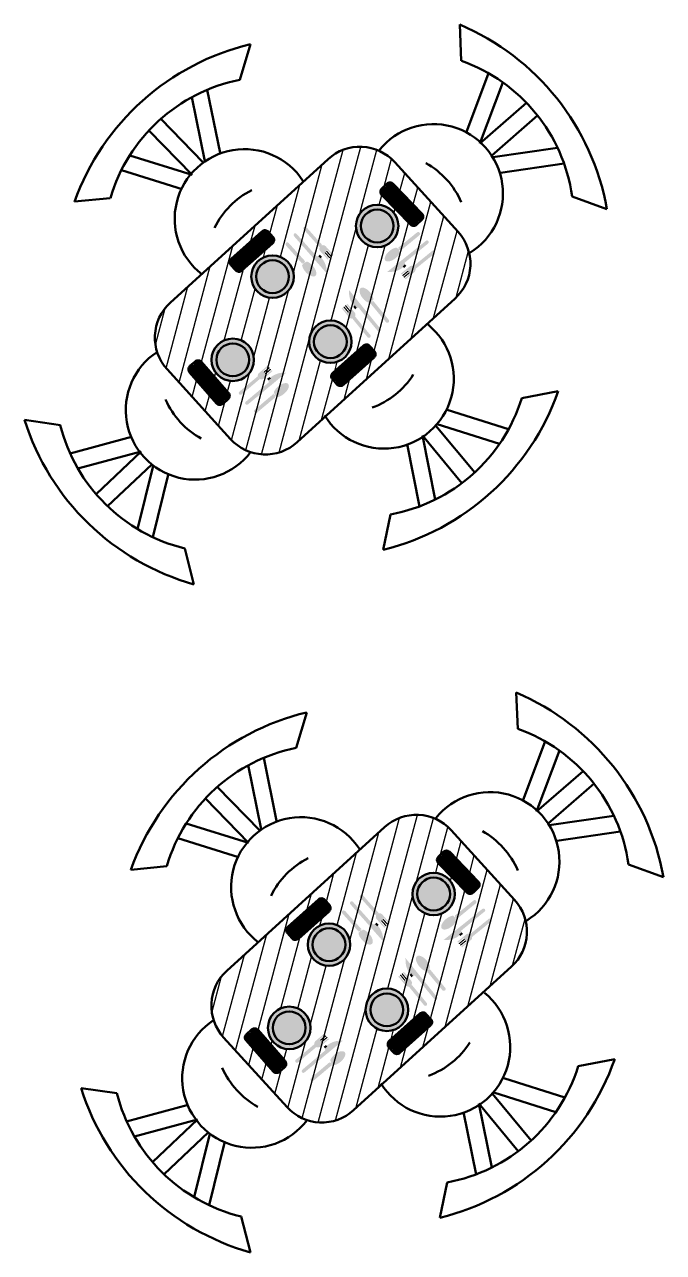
# Model space of a CAD drawing. Header units: feet. Extents: x 9 to 183943, y 42 to 62180.
# Drawn here: x 13296.7 to 13468.5, y 40320.1 to 40650.2 of the extents above; entities that cross this region are included whole.
import ezdxf

# ---------------------------------------------------------------- set-up
doc = ezdxf.new("R2010")
doc.units = ezdxf.units.FT
doc.header["$LTSCALE"] = 2.5
doc.header["$MEASUREMENT"] = 0
doc.layers.add('1', color=7, linetype='Continuous', lineweight=50)
doc.layers.add('3', color=7, linetype='Continuous', lineweight=30)
pattern_1 = [(86.6373503, (22476.8049, 15189.14286), (-0.2677910005, 0.0157345386), []), (176.6373503, (22476.8049, 15189.14286), (-0.5513165395, -0.2363219233), [0.670632144, -0.402379286])]
pattern_2 = [(86.6373503, (22491.99099, 15009.53728), (-0.2677910005, 0.0157345386), []), (176.6373503, (22491.99099, 15009.53728), (-0.5513165395, -0.2363219233), [0.670632144, -0.402379286])]

msp = doc.modelspace()

# ---------------------------------------------------------------- hatches: boundary and pattern name
at = {"layer": '3'}
h = msp.add_hatch(dxfattribs=at)
h.set_pattern_fill('ANSI31', scale=35.213089, angle=30)
h.set_pattern_definition([(75, (7733.6846, 26184.9855), (-4.2516541, 1.1392273), [])])
h.paths.add_polyline_path([(13335.03, 40557.56), (13352.09, 40538.8, 0.414214), (13370, 40537.95), (13412.45, 40576.58, 0.414214), (13413.3, 40594.49), (13396.24, 40613.24, 0.414214), (13378.33, 40614.09), (13335.87, 40575.46, 0.414214)])
h.paths.add_polyline_path([(13342.57, 40559.66, -0.414214), (13344.3, 40559.54), (13351.56, 40551.23, -0.414214), (13351.44, 40549.5), (13350.06, 40548.29, -0.414214), (13348.33, 40548.4), (13341.07, 40556.72, -0.414214), (13341.18, 40558.45)], flags=16)
h.paths.add_polyline_path([(13358.39, 40560.1, -1), (13346.97, 40560.1, -1)], flags=16)
h.paths.add_polyline_path([(13357.09, 40560.1, -1), (13348.27, 40560.1, -1)], flags=0)
h.paths.add_polyline_path([(13353.41, 40584.19), (13352.18, 40585.57, -0.414214), (13352.29, 40587.3), (13360.54, 40594.63, -0.414214), (13362.27, 40594.53), (13363.49, 40593.15, -0.414214), (13363.39, 40591.42), (13355.14, 40584.09, -0.414214)], flags=16)
h.paths.add_polyline_path([(13357.67, 40582.47, -1), (13369.09, 40582.47, -1)], flags=16)
h.paths.add_polyline_path([(13358.97, 40582.47, -1), (13367.79, 40582.47, -1)], flags=0)
h.paths.add_polyline_path([(13384.65, 40564.97, -1), (13373.23, 40564.97, -1)], flags=16)
h.paths.add_polyline_path([(13383.35, 40564.97, -1), (13374.53, 40564.97, -1)], flags=0)
h.paths.add_polyline_path([(13379.58, 40556.59), (13387.83, 40563.92, -0.414214), (13389.56, 40563.82), (13390.78, 40562.45, -0.414214), (13390.68, 40560.72), (13382.43, 40553.38, -0.414214), (13380.7, 40553.49), (13379.48, 40554.86, -0.414214)], flags=16)
h.paths.add_polyline_path([(13385.81, 40596.09, -1), (13397.23, 40596.09, -1)], flags=16)
h.paths.add_polyline_path([(13387.11, 40596.09, -1), (13395.93, 40596.09, -1)], flags=0)
h.paths.add_polyline_path([(13392.76, 40604.4, -0.414214), (13392.78, 40606.13), (13394.1, 40607.42, -0.414214), (13395.84, 40607.39), (13403.53, 40599.48, -0.414214), (13403.51, 40597.75), (13402.19, 40596.46, -0.414214), (13400.46, 40596.49)], flags=16)
h = msp.add_hatch(dxfattribs=at)
h.set_pattern_fill('ANSI38', scale=2.146023, angle=41.6374)
h.set_pattern_definition([(86.6373503, (22488.03788, 15183.19185), (-0.2677910005, 0.0157345386), []), (176.6373503, (22488.03788, 15183.19185), (-0.5513165395, -0.2363219233), [0.670632144, -0.402379286])])
h.paths.add_polyline_path([(13395.84, 40607.39, 0.69108), (13393.73, 40606.48, 0.69108), (13392.76, 40604.4), (13400.46, 40596.49, 0.69108), (13402.56, 40597.4, 0.69108), (13403.53, 40599.48)])
at = {"layer": '3', "transparency": 33554541}
h = msp.add_hatch(color=256, dxfattribs=at)
h.dxf.hatch_style = 1
h.set_gradient(color1=(255, 255, 255), tint=1)
h.paths.add_polyline_path([(13397.23, 40596.09, 1), (13385.81, 40596.09, 1)])
h.paths.add_polyline_path([(13395.93, 40596.09, 1), (13387.11, 40596.09, 1)], flags=16)
at = {"layer": '3', "transparency": 33554498}
h = msp.add_hatch(color=256, dxfattribs=at)
h.dxf.hatch_style = 1
h.set_gradient(color1=(255, 255, 255), tint=1)
h.paths.add_polyline_path([(13387.11, 40596.09, 1), (13395.93, 40596.09, 1)])
at = {"layer": '3'}
h = msp.add_hatch(dxfattribs=at)
h.set_pattern_fill('ANSI38', scale=2.146023, angle=41.6374)
h.set_pattern_definition(pattern_1)
h.paths.add_polyline_path([(13352.29, 40587.3, 0.69108), (13353.11, 40585.15, 0.69108), (13355.14, 40584.09), (13363.39, 40591.42, 0.69108), (13362.57, 40593.56, 0.69108), (13360.54, 40594.63)])
h = msp.add_hatch(color=256, dxfattribs=at)
h.dxf.hatch_style = 1
h.set_gradient(color1=(255, 255, 255), tint=1)
h.paths.add_polyline_path([(13376.15, 40589.38), (13376.95, 40588.49), (13377.2, 40588.7), (13378.17, 40589.58), (13378.42, 40589.8), (13377.62, 40590.69, 0.888889)])
h.paths.add_polyline_path([(13379.48, 40588.11), (13379.73, 40588.33), (13378.42, 40589.8), (13378.17, 40589.58)])
h.paths.add_polyline_path([(13378.26, 40587.02), (13378.51, 40587.24), (13377.2, 40588.7), (13376.95, 40588.49)])
h.paths.add_polyline_path([(13376.06, 40590.36, -0.247572), (13376.79, 40590.92), (13372.41, 40595.85, 0.769877), (13371.71, 40595.22)])
h = msp.add_hatch(color=256, dxfattribs=at)
h.dxf.hatch_style = 1
h.set_gradient(color1=(255, 255, 255), tint=1)
edge = h.paths.add_edge_path()
edge.add_ellipse((13395.66, 40588.41), major_axis=(1.95, 1.59), ratio=0.505076, start_angle=0, end_angle=360)
edge = h.paths.add_edge_path()
edge.add_arc((13402.56, 40593.97), 0.497, 664.0012, 854.39)
edge.add_line((13402.21, 40594.33), (13397.19, 40590.25))
edge.add_ellipse((13395.66, 40588.41), major_axis=(1.95, 1.59), ratio=0.505076, start_angle=334.0927, end_angle=381.1073, ccw=False)
edge.add_line((13397.77, 40589.41), (13402.84, 40593.56))
h = msp.add_hatch(color=256, dxfattribs=at)
h.dxf.hatch_style = 1
h.set_gradient(color1=(255, 255, 255), tint=1)
edge = h.paths.add_edge_path()
edge.add_ellipse((13373.24, 40584.56), major_axis=(-1.68, 1.88), ratio=0.505076, start_angle=0, end_angle=360)
edge = h.paths.add_edge_path()
edge.add_arc((13367.36, 40591.19), 0.497, 396.6552, 587.0441)
edge.add_line((13367.02, 40590.82), (13371.33, 40586))
edge.add_ellipse((13373.24, 40584.56), major_axis=(-1.68, 1.88), ratio=0.505076, start_angle=334.0927, end_angle=381.1073, ccw=False)
edge.add_line((13372.14, 40586.61), (13367.76, 40591.48))
h = msp.add_hatch(color=256, dxfattribs=at)
h.dxf.hatch_style = 1
h.set_gradient(color1=(255, 255, 255), tint=1)
h.paths.add_polyline_path([(13376.47, 40587.6), (13375.96, 40588.18), (13375.28, 40587.89), (13369.8, 40594, 0.969356), (13369.15, 40593.34), (13378, 40583.28), (13377.95, 40584.08, 0.168644)])
h = msp.add_hatch(color=256, dxfattribs=at)
h.dxf.hatch_style = 1
h.set_gradient(color1=(255, 255, 255), tint=1)
h.paths.add_polyline_path([(13398.56, 40585.03), (13399.16, 40585.52), (13398.9, 40586.21), (13405.26, 40591.4, 0.969356), (13404.63, 40592.09), (13394.17, 40583.71), (13394.97, 40583.72, 0.168644)])
at = {"layer": '3', "transparency": 33554541}
h = msp.add_hatch(color=256, dxfattribs=at)
h.dxf.hatch_style = 1
h.set_gradient(color1=(255, 255, 255), tint=1)
h.paths.add_polyline_path([(13369.09, 40582.47, 1), (13357.67, 40582.47, 1)])
h.paths.add_polyline_path([(13367.79, 40582.47, 1), (13358.97, 40582.47, 1)], flags=16)
at = {"layer": '3'}
h = msp.add_hatch(color=256, dxfattribs=at)
h.dxf.hatch_style = 1
h.set_gradient(color1=(255, 255, 255), tint=1)
h.paths.add_polyline_path([(13379.08, 40587.75), (13379.32, 40587.97), (13378.01, 40589.43), (13377.77, 40589.21)])
h.paths.add_polyline_path([(13378.67, 40587.39), (13378.91, 40587.6), (13377.6, 40589.07), (13377.36, 40588.85)])
h = msp.add_hatch(color=256, dxfattribs=at)
h.dxf.hatch_style = 1
h.set_gradient(color1=(255, 255, 255), tint=1)
h.paths.add_polyline_path([(13400.35, 40585.27), (13399.42, 40584.51), (13399.62, 40584.26), (13400.45, 40583.24), (13400.66, 40582.99), (13401.59, 40583.75, 0.888889)])
h.paths.add_polyline_path([(13398.93, 40582), (13399.14, 40581.75), (13400.66, 40582.99), (13400.45, 40583.24)])
h.paths.add_polyline_path([(13397.89, 40583.27), (13398.1, 40583.02), (13399.62, 40584.26), (13399.42, 40584.51)])
h.paths.add_polyline_path([(13401.33, 40585.32, -0.247572), (13401.86, 40584.56), (13406.98, 40588.71, 0.769877), (13406.39, 40589.44)])
at = {"layer": '3', "transparency": 33554498}
h = msp.add_hatch(color=256, dxfattribs=at)
h.dxf.hatch_style = 1
h.set_gradient(color1=(255, 255, 255), tint=1)
h.paths.add_polyline_path([(13367.79, 40582.47, 1), (13358.97, 40582.47, 1)])
at = {"layer": '3'}
h = msp.add_hatch(color=256, dxfattribs=at)
h.dxf.hatch_style = 1
h.set_gradient(color1=(255, 255, 255), tint=1)
h.paths.add_polyline_path([(13398.58, 40582.43), (13398.79, 40582.17), (13400.31, 40583.41), (13400.11, 40583.67)])
h.paths.add_polyline_path([(13398.24, 40582.85), (13398.45, 40582.59), (13399.97, 40583.84), (13399.76, 40584.09)])
h = msp.add_hatch(color=256, dxfattribs=at)
h.dxf.hatch_style = 1
h.set_gradient(color1=(255, 255, 255), tint=1)
h.paths.add_polyline_path([(13385.29, 40574.51), (13385.78, 40573.91), (13386.47, 40574.18), (13391.69, 40567.84, 0.969356), (13392.38, 40568.48), (13383.94, 40578.89), (13383.96, 40578.09, 0.168644)])
h = msp.add_hatch(color=256, dxfattribs=at)
h.dxf.hatch_style = 1
h.set_gradient(color1=(255, 255, 255), tint=1)
edge = h.paths.add_edge_path()
edge.add_ellipse((13388.65, 40577.42), major_axis=(1.6, -1.94), ratio=0.505076, start_angle=0, end_angle=360)
edge = h.paths.add_edge_path()
edge.add_arc((13394.25, 40570.56), 0.497, 574.3152, 764.7041)
edge.add_line((13394.6, 40570.9), (13390.5, 40575.9))
edge.add_ellipse((13388.65, 40577.42), major_axis=(1.6, -1.94), ratio=0.505076, start_angle=334.0927, end_angle=381.1073, ccw=False)
edge.add_line((13389.66, 40575.32), (13393.84, 40570.28))
h = msp.add_hatch(color=256, dxfattribs=at)
h.dxf.hatch_style = 1
h.set_gradient(color1=(255, 255, 255), tint=1)
h.paths.add_polyline_path([(13385.54, 40572.72), (13384.77, 40573.65), (13384.52, 40573.44), (13383.51, 40572.6), (13383.26, 40572.39), (13384.02, 40571.47, 0.888889)])
h.paths.add_polyline_path([(13382.26, 40574.12), (13382.01, 40573.91), (13383.26, 40572.39), (13383.51, 40572.6)])
h.paths.add_polyline_path([(13383.52, 40575.16), (13383.27, 40574.95), (13384.52, 40573.44), (13384.77, 40573.65)])
h.paths.add_polyline_path([(13385.59, 40571.74, -0.247572), (13384.84, 40571.2), (13389.01, 40566.1, 0.769877), (13389.74, 40566.7)])
h = msp.add_hatch(color=256, dxfattribs=at)
h.dxf.hatch_style = 1
h.set_gradient(color1=(255, 255, 255), tint=1)
h.paths.add_polyline_path([(13382.68, 40574.47), (13382.43, 40574.26), (13383.68, 40572.74), (13383.93, 40572.95)])
h.paths.add_polyline_path([(13383.1, 40574.81), (13382.85, 40574.61), (13384.1, 40573.09), (13384.35, 40573.3)])
at = {"layer": '3', "transparency": 33554541}
h = msp.add_hatch(color=256, dxfattribs=at)
h.dxf.hatch_style = 1
h.set_gradient(color1=(255, 255, 255), tint=1)
h.paths.add_polyline_path([(13384.65, 40564.97, 1), (13373.23, 40564.97, 1)])
h.paths.add_polyline_path([(13383.35, 40564.97, 1), (13374.53, 40564.97, 1)], flags=16)
at = {"layer": '3', "transparency": 33554498}
h = msp.add_hatch(color=256, dxfattribs=at)
h.dxf.hatch_style = 1
h.set_gradient(color1=(255, 255, 255), tint=1)
h.paths.add_polyline_path([(13383.35, 40564.97, 1), (13374.53, 40564.97, 1)])
at = {"layer": '3', "transparency": 33554541}
h = msp.add_hatch(color=256, dxfattribs=at)
h.dxf.hatch_style = 1
h.set_gradient(color1=(255, 255, 255), tint=1)
h.paths.add_polyline_path([(13346.97, 40560.1, 1), (13358.39, 40560.1, 1)])
h.paths.add_polyline_path([(13357.09, 40560.1, 1), (13348.27, 40560.1, 1)], flags=16)
at = {"layer": '3', "transparency": 33554498}
h = msp.add_hatch(color=256, dxfattribs=at)
h.dxf.hatch_style = 1
h.set_gradient(color1=(255, 255, 255), tint=1)
h.paths.add_polyline_path([(13348.27, 40560.1, 1), (13357.09, 40560.1, 1)])
at = {"layer": '3'}
h = msp.add_hatch(dxfattribs=at)
h.set_pattern_fill('ANSI38', scale=2.146023, angle=41.6374)
h.set_pattern_definition(pattern_1)
h.paths.add_polyline_path([(13390.68, 40560.72, 0.69108), (13389.86, 40562.86, 0.69108), (13387.83, 40563.92), (13379.58, 40556.59, 0.69108), (13380.4, 40554.45, 0.69108), (13382.43, 40553.38)])
h = msp.add_hatch(dxfattribs=at)
h.set_pattern_fill('ANSI38', scale=2.146023, angle=41.6374)
h.set_pattern_definition([(86.6373503, (22483.95316, 15179.24798), (-0.2677910005, 0.0157345386), []), (176.6373503, (22483.95316, 15179.24798), (-0.5513165395, -0.2363219233), [0.670632144, -0.402379286])])
h.paths.add_polyline_path([(13348.33, 40548.4, 0.69108), (13350.48, 40549.21, 0.69108), (13351.56, 40551.23), (13344.3, 40559.54, 0.69108), (13342.15, 40558.74, 0.69108), (13341.07, 40556.72)])
h = msp.add_hatch(color=256, dxfattribs=at)
h.dxf.hatch_style = 1
h.set_gradient(color1=(255, 255, 255), tint=1)
h.paths.add_polyline_path([(13360.95, 40555.01), (13361.87, 40555.79), (13361.66, 40556.04), (13360.81, 40557.04), (13360.6, 40557.29), (13359.68, 40556.51, 0.888889)])
h.paths.add_polyline_path([(13362.31, 40558.31), (13362.1, 40558.56), (13360.6, 40557.29), (13360.81, 40557.04)])
h.paths.add_polyline_path([(13363.37, 40557.05), (13363.16, 40557.3), (13361.66, 40556.04), (13361.87, 40555.79)])
h.paths.add_polyline_path([(13359.97, 40554.95, -0.247572), (13359.42, 40555.69), (13354.37, 40551.46, 0.769877), (13354.98, 40550.74)])
h = msp.add_hatch(color=256, dxfattribs=at)
h.dxf.hatch_style = 1
h.set_gradient(color1=(255, 255, 255), tint=1)
h.paths.add_polyline_path([(13362.66, 40557.89), (13362.45, 40558.14), (13360.95, 40556.87), (13361.16, 40556.62)])
h.paths.add_polyline_path([(13363.02, 40557.47), (13362.8, 40557.72), (13361.3, 40556.45), (13361.51, 40556.2)])
h = msp.add_hatch(color=256, dxfattribs=at)
h.dxf.hatch_style = 1
h.set_gradient(color1=(255, 255, 255), tint=1)
h.paths.add_polyline_path([(13362.73, 40555.28), (13362.14, 40554.78), (13362.42, 40554.1), (13356.14, 40548.8, 0.969356), (13356.79, 40548.13), (13367.1, 40556.68), (13366.3, 40556.65, 0.168644)])
h = msp.add_hatch(color=256, dxfattribs=at)
h.dxf.hatch_style = 1
h.set_gradient(color1=(255, 255, 255), tint=1)
edge = h.paths.add_edge_path()
edge.add_ellipse((13365.69, 40551.96), major_axis=(-1.92, -1.62), ratio=0.505076, start_angle=0, end_angle=360)
edge = h.paths.add_edge_path()
edge.add_arc((13358.89, 40546.28), 0.497, 484.9757, 675.3645)
edge.add_line((13359.24, 40545.93), (13364.19, 40550.09))
edge.add_ellipse((13365.69, 40551.96), major_axis=(-1.92, -1.62), ratio=0.505076, start_angle=334.0927, end_angle=381.1073, ccw=False)
edge.add_line((13363.6, 40550.92), (13358.6, 40546.68))
h = msp.add_hatch(dxfattribs=at)
h.set_pattern_fill('ANSI31', scale=35.213089, angle=30)
h.set_pattern_definition([(75, (7748.8706, 26005.38), (-4.2516541, 1.1392273), [])])
h.paths.add_polyline_path([(13350.21, 40377.95), (13367.28, 40359.2, 0.414214), (13385.18, 40358.35), (13427.64, 40396.97, 0.414214), (13428.49, 40414.88), (13411.43, 40433.64, 0.414214), (13393.52, 40434.48), (13351.06, 40395.86, 0.414214)])
h.paths.add_polyline_path([(13357.75, 40380.05, -0.414214), (13359.48, 40379.93), (13366.75, 40371.62, -0.414214), (13366.63, 40369.89), (13365.24, 40368.68, -0.414214), (13363.51, 40368.8), (13356.25, 40377.11, -0.414214), (13356.37, 40378.84)], flags=16)
h.paths.add_polyline_path([(13373.57, 40380.5, -1), (13362.16, 40380.5, -1)], flags=16)
h.paths.add_polyline_path([(13372.27, 40380.5, -1), (13363.46, 40380.5, -1)], flags=0)
h.paths.add_polyline_path([(13368.59, 40404.58), (13367.37, 40405.96, -0.414214), (13367.47, 40407.69), (13375.72, 40415.02, -0.414214), (13377.45, 40414.92), (13378.67, 40413.55, -0.414214), (13378.57, 40411.81), (13370.32, 40404.48, -0.414214)], flags=16)
h.paths.add_polyline_path([(13372.86, 40402.87, -1), (13384.27, 40402.87, -1)], flags=16)
h.paths.add_polyline_path([(13374.16, 40402.87, -1), (13382.97, 40402.87, -1)], flags=0)
h.paths.add_polyline_path([(13399.84, 40385.36, -1), (13388.42, 40385.36, -1)], flags=16)
h.paths.add_polyline_path([(13398.53, 40385.36, -1), (13389.72, 40385.36, -1)], flags=0)
h.paths.add_polyline_path([(13394.76, 40376.99), (13403.01, 40384.32, -0.414214), (13404.74, 40384.22), (13405.97, 40382.84, -0.414214), (13405.87, 40381.11), (13397.62, 40373.78, -0.414214), (13395.89, 40373.88), (13394.66, 40375.26, -0.414214)], flags=16)
h.paths.add_polyline_path([(13401, 40416.49, -1), (13412.41, 40416.49, -1)], flags=16)
h.paths.add_polyline_path([(13402.3, 40416.49, -1), (13411.11, 40416.49, -1)], flags=0)
h.paths.add_polyline_path([(13407.95, 40424.79, -0.414214), (13407.97, 40426.53), (13409.29, 40427.81, -0.414214), (13411.02, 40427.79), (13418.72, 40419.88, -0.414214), (13418.7, 40418.14), (13417.38, 40416.86, -0.414214), (13415.64, 40416.88)], flags=16)
h = msp.add_hatch(dxfattribs=at)
h.set_pattern_fill('ANSI38', scale=2.146023, angle=41.6374)
h.set_pattern_definition([(86.6373503, (22503.22396, 15003.58627), (-0.2677910005, 0.0157345386), []), (176.6373503, (22503.22396, 15003.58627), (-0.5513165395, -0.2363219233), [0.670632144, -0.402379286])])
h.paths.add_polyline_path([(13411.02, 40427.79, 0.69108), (13408.92, 40426.87, 0.69108), (13407.95, 40424.79), (13415.64, 40416.88, 0.69108), (13417.75, 40417.8, 0.69108), (13418.72, 40419.88)])
at = {"layer": '3', "transparency": 33554541}
h = msp.add_hatch(color=256, dxfattribs=at)
h.dxf.hatch_style = 1
h.set_gradient(color1=(255, 255, 255), tint=1)
h.paths.add_polyline_path([(13412.41, 40416.49, 1), (13401, 40416.49, 1)])
h.paths.add_polyline_path([(13411.11, 40416.49, 1), (13402.3, 40416.49, 1)], flags=16)
at = {"layer": '3', "transparency": 33554498}
h = msp.add_hatch(color=256, dxfattribs=at)
h.dxf.hatch_style = 1
h.set_gradient(color1=(255, 255, 255), tint=1)
h.paths.add_polyline_path([(13402.3, 40416.49, 1), (13411.11, 40416.49, 1)])
at = {"layer": '3'}
h = msp.add_hatch(color=256, dxfattribs=at)
h.dxf.hatch_style = 1
h.set_gradient(color1=(255, 255, 255), tint=1)
h.paths.add_polyline_path([(13391.34, 40409.78), (13392.14, 40408.88), (13392.38, 40409.1), (13393.36, 40409.97), (13393.6, 40410.19), (13392.8, 40411.09, 0.888889)])
h.paths.add_polyline_path([(13394.67, 40408.51), (13394.91, 40408.73), (13393.6, 40410.19), (13393.36, 40409.97)])
h.paths.add_polyline_path([(13393.45, 40407.42), (13393.69, 40407.64), (13392.38, 40409.1), (13392.14, 40408.88)])
h.paths.add_polyline_path([(13391.25, 40410.75, -0.247572), (13391.97, 40411.32), (13387.6, 40416.24, 0.769877), (13386.89, 40415.61)])
h = msp.add_hatch(dxfattribs=at)
h.set_pattern_fill('ANSI38', scale=2.146023, angle=41.6374)
h.set_pattern_definition(pattern_2)
h.paths.add_polyline_path([(13367.47, 40407.69, 0.69108), (13368.29, 40405.55, 0.69108), (13370.32, 40404.48), (13378.57, 40411.81, 0.69108), (13377.75, 40413.96, 0.69108), (13375.72, 40415.02)])
h = msp.add_hatch(color=256, dxfattribs=at)
h.dxf.hatch_style = 1
h.set_gradient(color1=(255, 255, 255), tint=1)
h.paths.add_polyline_path([(13391.66, 40408), (13391.14, 40408.57), (13390.47, 40408.28), (13384.99, 40414.4, 0.969356), (13384.33, 40413.73), (13393.18, 40403.68), (13393.13, 40404.47, 0.168644)])
h = msp.add_hatch(color=256, dxfattribs=at)
h.dxf.hatch_style = 1
h.set_gradient(color1=(255, 255, 255), tint=1)
edge = h.paths.add_edge_path()
edge.add_ellipse((13410.85, 40408.8), major_axis=(1.95, 1.59), ratio=0.505076, start_angle=0, end_angle=360)
edge = h.paths.add_edge_path()
edge.add_arc((13417.74, 40414.37), 0.497, 664.0012, 854.39)
edge.add_line((13417.4, 40414.72), (13412.38, 40410.64))
edge.add_ellipse((13410.85, 40408.8), major_axis=(1.95, 1.59), ratio=0.505076, start_angle=334.0927, end_angle=381.1073, ccw=False)
edge.add_line((13412.96, 40409.8), (13418.02, 40413.95))
h = msp.add_hatch(color=256, dxfattribs=at)
h.dxf.hatch_style = 1
h.set_gradient(color1=(255, 255, 255), tint=1)
edge = h.paths.add_edge_path()
edge.add_ellipse((13388.42, 40404.95), major_axis=(-1.68, 1.88), ratio=0.505076, start_angle=0, end_angle=360)
edge = h.paths.add_edge_path()
edge.add_arc((13382.54, 40411.58), 0.497, 396.6552, 587.0441)
edge.add_line((13382.21, 40411.22), (13386.51, 40406.39))
edge.add_ellipse((13388.42, 40404.95), major_axis=(-1.68, 1.88), ratio=0.505076, start_angle=334.0927, end_angle=381.1073, ccw=False)
edge.add_line((13387.33, 40407.01), (13382.94, 40411.88))
h = msp.add_hatch(color=256, dxfattribs=at)
h.dxf.hatch_style = 1
h.set_gradient(color1=(255, 255, 255), tint=1)
h.paths.add_polyline_path([(13394.26, 40408.14), (13394.51, 40408.36), (13393.2, 40409.83), (13392.95, 40409.61)])
h.paths.add_polyline_path([(13393.86, 40407.78), (13394.1, 40408), (13392.79, 40409.46), (13392.55, 40409.24)])
h = msp.add_hatch(color=256, dxfattribs=at)
h.dxf.hatch_style = 1
h.set_gradient(color1=(255, 255, 255), tint=1)
h.paths.add_polyline_path([(13413.74, 40405.43), (13414.34, 40405.92), (13414.08, 40406.61), (13420.44, 40411.8, 0.969356), (13419.81, 40412.48), (13409.36, 40404.11), (13410.16, 40404.12, 0.168644)])
h = msp.add_hatch(color=256, dxfattribs=at)
h.dxf.hatch_style = 1
h.set_gradient(color1=(255, 255, 255), tint=1)
h.paths.add_polyline_path([(13415.53, 40405.67), (13414.6, 40404.91), (13414.81, 40404.65), (13415.64, 40403.64), (13415.85, 40403.38), (13416.78, 40404.14, 0.888889)])
h.paths.add_polyline_path([(13414.12, 40402.4), (13414.32, 40402.14), (13415.85, 40403.38), (13415.64, 40403.64)])
h.paths.add_polyline_path([(13413.08, 40403.67), (13413.29, 40403.41), (13414.81, 40404.65), (13414.6, 40404.91)])
h.paths.add_polyline_path([(13416.51, 40405.71, -0.247572), (13417.05, 40404.96), (13422.17, 40409.11, 0.769877), (13421.57, 40409.84)])
at = {"layer": '3', "transparency": 33554541}
h = msp.add_hatch(color=256, dxfattribs=at)
h.dxf.hatch_style = 1
h.set_gradient(color1=(255, 255, 255), tint=1)
h.paths.add_polyline_path([(13384.27, 40402.87, 1), (13372.86, 40402.87, 1)])
h.paths.add_polyline_path([(13382.97, 40402.87, 1), (13374.16, 40402.87, 1)], flags=16)
at = {"layer": '3', "transparency": 33554498}
h = msp.add_hatch(color=256, dxfattribs=at)
h.dxf.hatch_style = 1
h.set_gradient(color1=(255, 255, 255), tint=1)
h.paths.add_polyline_path([(13382.97, 40402.87, 1), (13374.16, 40402.87, 1)])
at = {"layer": '3'}
h = msp.add_hatch(color=256, dxfattribs=at)
h.dxf.hatch_style = 1
h.set_gradient(color1=(255, 255, 255), tint=1)
h.paths.add_polyline_path([(13413.77, 40402.82), (13413.98, 40402.57), (13415.5, 40403.81), (13415.29, 40404.06)])
h.paths.add_polyline_path([(13413.43, 40403.24), (13413.63, 40402.99), (13415.16, 40404.23), (13414.95, 40404.48)])
h = msp.add_hatch(color=256, dxfattribs=at)
h.dxf.hatch_style = 1
h.set_gradient(color1=(255, 255, 255), tint=1)
edge = h.paths.add_edge_path()
edge.add_ellipse((13403.83, 40397.81), major_axis=(1.6, -1.94), ratio=0.505076, start_angle=0, end_angle=360)
edge = h.paths.add_edge_path()
edge.add_arc((13409.44, 40390.95), 0.497, 574.3152, 764.7041)
edge.add_line((13409.79, 40391.3), (13405.68, 40396.29))
edge.add_ellipse((13403.83, 40397.81), major_axis=(1.6, -1.94), ratio=0.505076, start_angle=334.0927, end_angle=381.1073, ccw=False)
edge.add_line((13404.85, 40395.71), (13409.03, 40390.67))
h = msp.add_hatch(color=256, dxfattribs=at)
h.dxf.hatch_style = 1
h.set_gradient(color1=(255, 255, 255), tint=1)
h.paths.add_polyline_path([(13400.48, 40394.9), (13400.97, 40394.3), (13401.66, 40394.57), (13406.88, 40388.24, 0.969356), (13407.56, 40388.87), (13399.13, 40399.28), (13399.15, 40398.48, 0.168644)])
h = msp.add_hatch(color=256, dxfattribs=at)
h.dxf.hatch_style = 1
h.set_gradient(color1=(255, 255, 255), tint=1)
h.paths.add_polyline_path([(13400.72, 40393.11), (13399.96, 40394.04), (13399.71, 40393.83), (13398.7, 40393), (13398.44, 40392.79), (13399.21, 40391.86, 0.888889)])
h.paths.add_polyline_path([(13397.45, 40394.51), (13397.19, 40394.31), (13398.44, 40392.79), (13398.7, 40393)])
h.paths.add_polyline_path([(13398.71, 40395.56), (13398.46, 40395.35), (13399.71, 40393.83), (13399.96, 40394.04)])
h.paths.add_polyline_path([(13400.78, 40392.13, -0.247572), (13400.03, 40391.6), (13404.2, 40386.5, 0.769877), (13404.93, 40387.1)])
h = msp.add_hatch(color=256, dxfattribs=at)
h.dxf.hatch_style = 1
h.set_gradient(color1=(255, 255, 255), tint=1)
h.paths.add_polyline_path([(13397.87, 40394.86), (13397.62, 40394.65), (13398.87, 40393.14), (13399.12, 40393.35)])
h.paths.add_polyline_path([(13398.29, 40395.21), (13398.04, 40395), (13399.29, 40393.48), (13399.54, 40393.69)])
at = {"layer": '3', "transparency": 33554541}
h = msp.add_hatch(color=256, dxfattribs=at)
h.dxf.hatch_style = 1
h.set_gradient(color1=(255, 255, 255), tint=1)
h.paths.add_polyline_path([(13399.84, 40385.36, 1), (13388.42, 40385.36, 1)])
h.paths.add_polyline_path([(13398.53, 40385.36, 1), (13389.72, 40385.36, 1)], flags=16)
at = {"layer": '3', "transparency": 33554498}
h = msp.add_hatch(color=256, dxfattribs=at)
h.dxf.hatch_style = 1
h.set_gradient(color1=(255, 255, 255), tint=1)
h.paths.add_polyline_path([(13398.53, 40385.36, 1), (13389.72, 40385.36, 1)])
at = {"layer": '3', "transparency": 33554541}
h = msp.add_hatch(color=256, dxfattribs=at)
h.dxf.hatch_style = 1
h.set_gradient(color1=(255, 255, 255), tint=1)
h.paths.add_polyline_path([(13362.16, 40380.5, 1), (13373.57, 40380.5, 1)])
h.paths.add_polyline_path([(13372.27, 40380.5, 1), (13363.46, 40380.5, 1)], flags=16)
at = {"layer": '3', "transparency": 33554498}
h = msp.add_hatch(color=256, dxfattribs=at)
h.dxf.hatch_style = 1
h.set_gradient(color1=(255, 255, 255), tint=1)
h.paths.add_polyline_path([(13363.46, 40380.5, 1), (13372.27, 40380.5, 1)])
at = {"layer": '3'}
h = msp.add_hatch(dxfattribs=at)
h.set_pattern_fill('ANSI38', scale=2.146023, angle=41.6374)
h.set_pattern_definition(pattern_2)
h.paths.add_polyline_path([(13405.87, 40381.11, 0.69108), (13405.05, 40383.25, 0.69108), (13403.01, 40384.32), (13394.76, 40376.99, 0.69108), (13395.58, 40374.84, 0.69108), (13397.62, 40373.78)])
h = msp.add_hatch(dxfattribs=at)
h.set_pattern_fill('ANSI38', scale=2.146023, angle=41.6374)
h.set_pattern_definition([(86.6373503, (22499.13924, 14999.6424), (-0.2677910005, 0.0157345386), []), (176.6373503, (22499.13924, 14999.6424), (-0.5513165395, -0.2363219233), [0.670632144, -0.402379286])])
h.paths.add_polyline_path([(13363.51, 40368.8, 0.69108), (13365.66, 40369.6, 0.69108), (13366.75, 40371.62), (13359.48, 40379.93, 0.69108), (13357.34, 40379.13, 0.69108), (13356.25, 40377.11)])
h = msp.add_hatch(color=256, dxfattribs=at)
h.dxf.hatch_style = 1
h.set_gradient(color1=(255, 255, 255), tint=1)
h.paths.add_polyline_path([(13376.13, 40375.41), (13377.05, 40376.18), (13376.84, 40376.43), (13376, 40377.43), (13375.78, 40377.68), (13374.87, 40376.91, 0.888889)])
h.paths.add_polyline_path([(13377.5, 40378.7), (13377.29, 40378.95), (13375.78, 40377.68), (13376, 40377.43)])
h.paths.add_polyline_path([(13378.55, 40377.45), (13378.34, 40377.7), (13376.84, 40376.43), (13377.05, 40376.18)])
h.paths.add_polyline_path([(13375.16, 40375.34, -0.247572), (13374.61, 40376.09), (13369.56, 40371.86, 0.769877), (13370.17, 40371.13)])
h = msp.add_hatch(color=256, dxfattribs=at)
h.dxf.hatch_style = 1
h.set_gradient(color1=(255, 255, 255), tint=1)
h.paths.add_polyline_path([(13377.92, 40375.67), (13377.33, 40375.18), (13377.6, 40374.49), (13371.33, 40369.19, 0.969356), (13371.97, 40368.52), (13382.28, 40377.07), (13381.49, 40377.05, 0.168644)])
h = msp.add_hatch(color=256, dxfattribs=at)
h.dxf.hatch_style = 1
h.set_gradient(color1=(255, 255, 255), tint=1)
h.paths.add_polyline_path([(13377.85, 40378.28), (13377.64, 40378.53), (13376.14, 40377.27), (13376.35, 40377.01)])
h.paths.add_polyline_path([(13378.2, 40377.87), (13377.99, 40378.12), (13376.49, 40376.85), (13376.7, 40376.6)])
h = msp.add_hatch(color=256, dxfattribs=at)
h.dxf.hatch_style = 1
h.set_gradient(color1=(255, 255, 255), tint=1)
edge = h.paths.add_edge_path()
edge.add_ellipse((13380.87, 40372.35), major_axis=(-1.92, -1.62), ratio=0.505076, start_angle=0, end_angle=360)
edge = h.paths.add_edge_path()
edge.add_arc((13374.07, 40366.67), 0.497, 484.9757, 675.3645)
edge.add_line((13374.43, 40366.32), (13379.37, 40370.49))
edge.add_ellipse((13380.87, 40372.35), major_axis=(-1.92, -1.62), ratio=0.505076, start_angle=334.0927, end_angle=381.1073, ccw=False)
edge.add_line((13378.78, 40371.31), (13373.79, 40367.08))

# ---------------------------------------------------------------- linework, layer by layer
at = {"layer": '1'}
for p, q in [((13413.74, 40650.24), (13414.15, 40640.53)), ((13357.42, 40644.93), (13354.55, 40635.38)), ((13310.09, 40602.63), (13319.76, 40603.59)), ((13453.32, 40600.62), (13443.95, 40604.02)), ((13375.96, 40588.18), (13376.47, 40587.6)), ((13399.16, 40585.52), (13398.56, 40585.03)), ((13385.78, 40573.91), (13385.29, 40574.51)), ((13362.14, 40554.78), (13362.73, 40555.28)), ((13440.21, 40551.66), (13430.41, 40549.8)), ((13296.69, 40543.93), (13306.32, 40542.58)), ((13393.17, 40509.03), (13395.14, 40518.55)), ((13342.26, 40499.73), (13339.78, 40509.39)), ((13428.92, 40470.63), (13429.34, 40460.93)), ((13372.61, 40465.33), (13369.74, 40455.78)), ((13325.28, 40423.02), (13334.95, 40423.98)), ((13468.51, 40421.01), (13459.13, 40424.41)), ((13391.14, 40408.57), (13391.66, 40408)), ((13414.34, 40405.92), (13413.74, 40405.43)), ((13400.97, 40394.3), (13400.48, 40394.9)), ((13377.33, 40375.18), (13377.92, 40375.67)), ((13455.39, 40372.05), (13445.6, 40370.2)), ((13311.88, 40364.32), (13321.5, 40362.97)), ((13408.36, 40329.42), (13410.33, 40338.94)), ((13357.44, 40320.13), (13354.96, 40329.78))]:
    msp.add_line(p, q, dxfattribs=at)
for points in [[(13415.46, 40621.15), (13421.48, 40637.16)], [(13425.34, 40634.68), (13419.16, 40618.23)], [(13345.17, 40613.5), (13341.67, 40630.71)], [(13345.84, 40632.71), (13349.29, 40615.77)], [(13419.16, 40618.23), (13431.71, 40629.16)], [(13333.35, 40624.88), (13344.75, 40613.19)], [(13434.65, 40625.78), (13422.33, 40615.05)], [(13341.75, 40609.84), (13330.13, 40621.75)], [(13324.98, 40615.08), (13341.75, 40609.84)], [(13422.63, 40614.61), (13440, 40617.14)], [(13339.05, 40605.98), (13322.72, 40611.09)], [(13441.77, 40612.86), (13424.66, 40610.37)], [(13426.84, 40541.42), (13410.36, 40546.63)], [(13417.74, 40529.82), (13407.31, 40542.39)], [(13407.67, 40542.77), (13424.41, 40537.49)], [(13325.48, 40539.39), (13308.97, 40534.96)], [(13403.67, 40539.75), (13414.29, 40526.95)], [(13407.12, 40522.53), (13403.67, 40539.75)], [(13311.06, 40530.88), (13328.02, 40535.43)], [(13328.02, 40535.43), (13315.93, 40524)], [(13399.55, 40537.47), (13402.91, 40520.7)], [(13319.02, 40520.74), (13330.89, 40531.97)], [(13331.3, 40531.63), (13327.1, 40514.58)], [(13331.18, 40512.41), (13335.32, 40529.2)], [(13430.65, 40441.54), (13436.66, 40457.55)], [(13361.03, 40453.11), (13364.47, 40436.17)], [(13440.52, 40455.07), (13434.35, 40438.63)], [(13360.36, 40433.9), (13356.86, 40451.1)], [(13434.35, 40438.63), (13446.89, 40449.56)], [(13449.84, 40446.17), (13437.52, 40435.44)], [(13348.53, 40445.28), (13359.94, 40433.58)], [(13356.93, 40430.23), (13345.32, 40442.15)], [(13437.81, 40435), (13455.19, 40437.53)], [(13340.17, 40435.48), (13356.93, 40430.23)], [(13456.96, 40433.26), (13439.85, 40430.77)], [(13354.23, 40426.38), (13337.91, 40431.49)], [(13442.03, 40361.81), (13425.54, 40367.02)], [(13418.85, 40360.14), (13429.48, 40347.34)], [(13422.31, 40342.92), (13418.85, 40360.14)], [(13432.93, 40350.21), (13422.5, 40362.78)], [(13422.85, 40363.17), (13439.6, 40357.88)], [(13340.67, 40359.79), (13324.15, 40355.35)], [(13414.73, 40357.86), (13418.1, 40341.09)], [(13326.24, 40351.27), (13343.21, 40355.83)], [(13343.21, 40355.83), (13331.12, 40344.4)], [(13334.2, 40341.14), (13346.08, 40352.36)], [(13346.48, 40352.03), (13342.28, 40334.98)], [(13346.37, 40332.81), (13350.5, 40349.59)]]:
    msp.add_lwpolyline(points, dxfattribs=at)
for points in [[(13335.87, 40575.46), (13378.33, 40614.09, -0.414214), (13396.24, 40613.24), (13413.3, 40594.49, -0.414214), (13412.45, 40576.58), (13370, 40537.95, -0.414214), (13352.09, 40538.8), (13335.03, 40557.56, -0.414214)], [(13402.19, 40596.46), (13403.51, 40597.75, 0.414214), (13403.53, 40599.48), (13395.84, 40607.39, 0.414214), (13394.1, 40607.42), (13392.78, 40606.13, 0.414214), (13392.76, 40604.4), (13400.46, 40596.49, 0.414214)], [(13363.49, 40593.15), (13362.27, 40594.53, 0.414214), (13360.54, 40594.63), (13352.29, 40587.3, 0.414214), (13352.18, 40585.57), (13353.41, 40584.19, 0.414214), (13355.14, 40584.09), (13363.39, 40591.42, 0.414214)], [(13389.56, 40563.82), (13390.78, 40562.45, -0.414214), (13390.68, 40560.72), (13382.43, 40553.38, -0.414214), (13380.7, 40553.49), (13379.48, 40554.86, -0.414214), (13379.58, 40556.59), (13387.83, 40563.92, -0.414214)], [(13351.44, 40549.5), (13350.06, 40548.29, -0.414214), (13348.33, 40548.4), (13341.07, 40556.72, -0.414214), (13341.18, 40558.45), (13342.57, 40559.66, -0.414214), (13344.3, 40559.54), (13351.56, 40551.23, -0.414214)], [(13351.06, 40395.86), (13393.52, 40434.48, -0.414214), (13411.43, 40433.64), (13428.49, 40414.88, -0.414214), (13427.64, 40396.97), (13385.18, 40358.35, -0.414214), (13367.28, 40359.2), (13350.21, 40377.95, -0.414214)], [(13417.38, 40416.86), (13418.7, 40418.14, 0.414214), (13418.72, 40419.88), (13411.02, 40427.79, 0.414214), (13409.29, 40427.81), (13407.97, 40426.53, 0.414214), (13407.95, 40424.79), (13415.64, 40416.88, 0.414214)], [(13378.67, 40413.55), (13377.45, 40414.92, 0.414214), (13375.72, 40415.02), (13367.47, 40407.69, 0.414214), (13367.37, 40405.96), (13368.59, 40404.58, 0.414214), (13370.32, 40404.48), (13378.57, 40411.81, 0.414214)], [(13404.74, 40384.22), (13405.97, 40382.84, -0.414214), (13405.87, 40381.11), (13397.62, 40373.78, -0.414214), (13395.89, 40373.88), (13394.66, 40375.26, -0.414214), (13394.76, 40376.99), (13403.01, 40384.32, -0.414214)], [(13366.63, 40369.89), (13365.24, 40368.68, -0.414214), (13363.51, 40368.8), (13356.25, 40377.11, -0.414214), (13356.37, 40378.84), (13357.75, 40380.05, -0.414214), (13359.48, 40379.93), (13366.75, 40371.62, -0.414214)]]:
    msp.add_lwpolyline(points, format="xyb", close=True, dxfattribs=at)
for centre, radius in [((13391.52, 40596.09), 5.71), ((13391.52, 40596.09), 4.41), ((13363.38, 40582.47), 5.71), ((13363.38, 40582.47), 4.41), ((13378.94, 40564.97), 5.71), ((13378.94, 40564.97), 4.41), ((13352.68, 40560.1), 5.71), ((13352.68, 40560.1), 4.41), ((13406.7, 40416.49), 5.71), ((13406.7, 40416.49), 4.41), ((13378.57, 40402.87), 5.71), ((13378.57, 40402.87), 4.41), ((13394.13, 40385.36), 5.71), ((13394.13, 40385.36), 4.41), ((13367.87, 40380.5), 5.71), ((13367.87, 40380.5), 4.41)]:
    msp.add_circle(centre, radius, dxfattribs=at)
for centre, radius, start, end in [((13387.59, 40588.78), 66.79, 10.2057, 66.9518), ((13372.92, 40579.96), 66.79, 103.4182, 160.1644), ((13398.82, 40597.6), 45.58, 8.0875, 70.3425), ((13363.48, 40590.68), 45.58, 101.3001, 163.555), ((13406.67, 40604.81), 18.68, 301.5682, 141.1698), ((13355.83, 40597.98), 18.77, 33.0912, 232.4212), ((13393.81, 40593.69), 22.13, 23.3071, 60.7548), ((13367.67, 40585.9), 22.13, 116.5197, 153.9674), ((13393.35, 40555), 18.77, 211.5532, 50.8832), ((13342.59, 40546.57), 18.68, 123.2793, 322.881), ((13382.58, 40568.04), 22.13, 290.007, 327.4547), ((13377.23, 40573.89), 66.79, 283.81, 340.5562), ((13354.9, 40558.29), 22.13, 203.6943, 241.142), ((13386.9, 40563.38), 45.58, 280.4194, 342.6744), ((13360.39, 40564.01), 66.79, 197.4973, 254.2435), ((13350.52, 40553.69), 45.58, 194.1067, 256.3617), ((13402.77, 40409.18), 66.79, 10.2057, 66.9518), ((13388.11, 40400.36), 66.79, 103.4182, 160.1644), ((13414, 40418), 45.58, 8.0875, 70.3425), ((13378.67, 40411.08), 45.58, 101.3001, 163.555), ((13421.86, 40425.21), 18.68, 301.5682, 141.1698), ((13371.02, 40418.37), 18.77, 33.0912, 232.4212), ((13409, 40414.09), 22.13, 23.3071, 60.7548), ((13382.86, 40406.3), 22.13, 116.5197, 153.9674), ((13408.54, 40375.4), 18.77, 211.5532, 50.8832), ((13357.78, 40366.96), 18.68, 123.2793, 322.881), ((13397.77, 40388.44), 22.13, 290.007, 327.4547), ((13392.41, 40394.28), 66.79, 283.81, 340.5562), ((13402.08, 40383.77), 45.58, 280.4194, 342.6744), ((13370.09, 40378.69), 22.13, 203.6943, 241.142), ((13375.58, 40384.41), 66.79, 197.4973, 254.2435), ((13365.71, 40374.08), 45.58, 194.1067, 256.3617)]:
    msp.add_arc(centre, radius, start, end, dxfattribs=at)

doc.saveas('drawing.dxf')
